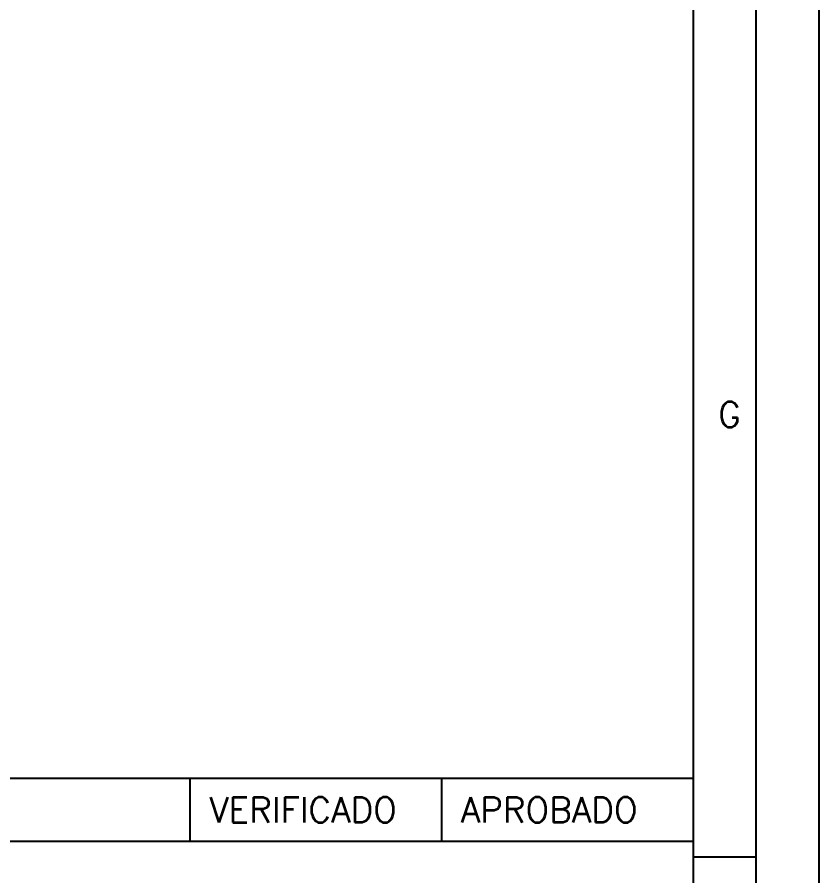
# Model space of a CAD drawing. Header units: millimetres. Extents: x 172 to 1080, y 170 to 466.
# Drawn here: x 1048.66 to 1080.49, y 209.86 to 243.95 of the extents above; entities that cross this region are included whole.
import ezdxf

# ---------------------------------------------------------------- set-up
doc = ezdxf.new("R2010")
doc.units = ezdxf.units.MM
doc.layers.add('CAJETIN', color=1, linetype='Continuous')
doc.layers.add('FORMATO', color=7, linetype='Continuous')
doc.styles.add('PY', font='ROMANS.shx')

# ---------------------------------------------------------------- blocks, each defined once
blk = doc.blocks.new('MARCO-A1')
at = {"layer": 'FORMATO', "color": 5}
blk.add_line((831, 81.75), (836, 81.75), dxfattribs=at)
at = {"layer": 'FORMATO', "color": 1}
blk.add_lwpolyline([(0, 594), (841, 594), (841, 0), (0, 0)], close=True, dxfattribs=at)
at = {"layer": 'FORMATO', "color": 5}
blk.add_lwpolyline([(5, 589), (836, 589), (836, 5), (5, 5)], close=True, dxfattribs=at)
at = {"layer": 'FORMATO', "color": 8, "linetype": 'Continuous'}
blk.add_lwpolyline([(10, 584), (831, 584), (831, 10), (10, 10)], close=True, dxfattribs=at)
at = {"layer": 'FORMATO', "color": 1, "style": 'PY'}
blk.add_text('G', height=2, dxfattribs=at).set_placement((833, 115.917))

msp = doc.modelspace()

# ---------------------------------------------------------------- linework, layer by layer
at = {"layer": 'CAJETIN', "color": 5}
for p, q in [((985.601, 213.733), (1075.495, 213.733)), ((1055.518, 213.733), (1055.518, 211.236)), ((1065.507, 213.733), (1065.507, 211.236))]:
    msp.add_line(p, q, dxfattribs=at)
at = {"layer": 'CAJETIN', "color": 8, "linetype": 'Continuous'}
msp.add_line((985.601, 211.236), (1075.495, 211.236), dxfattribs=at)

# ---------------------------------------------------------------- block references
at = {"xscale": 0.499409123998651, "yscale": 0.499409123998651, "zscale": 0.499409123998651}
msp.add_blockref('MARCO-A1', (660.486, 169.785), dxfattribs=at)

# ---------------------------------------------------------------- texts
at = {"layer": 'CAJETIN', "color": 1, "style": 'PY'}
for s, p in [('VERIFICADO', (1056.283, 211.985)), ('APROBADO', (1066.271, 211.985))]:
    msp.add_text(s, height=0.9988, dxfattribs=at).set_placement(p)

doc.saveas('drawing.dxf')
